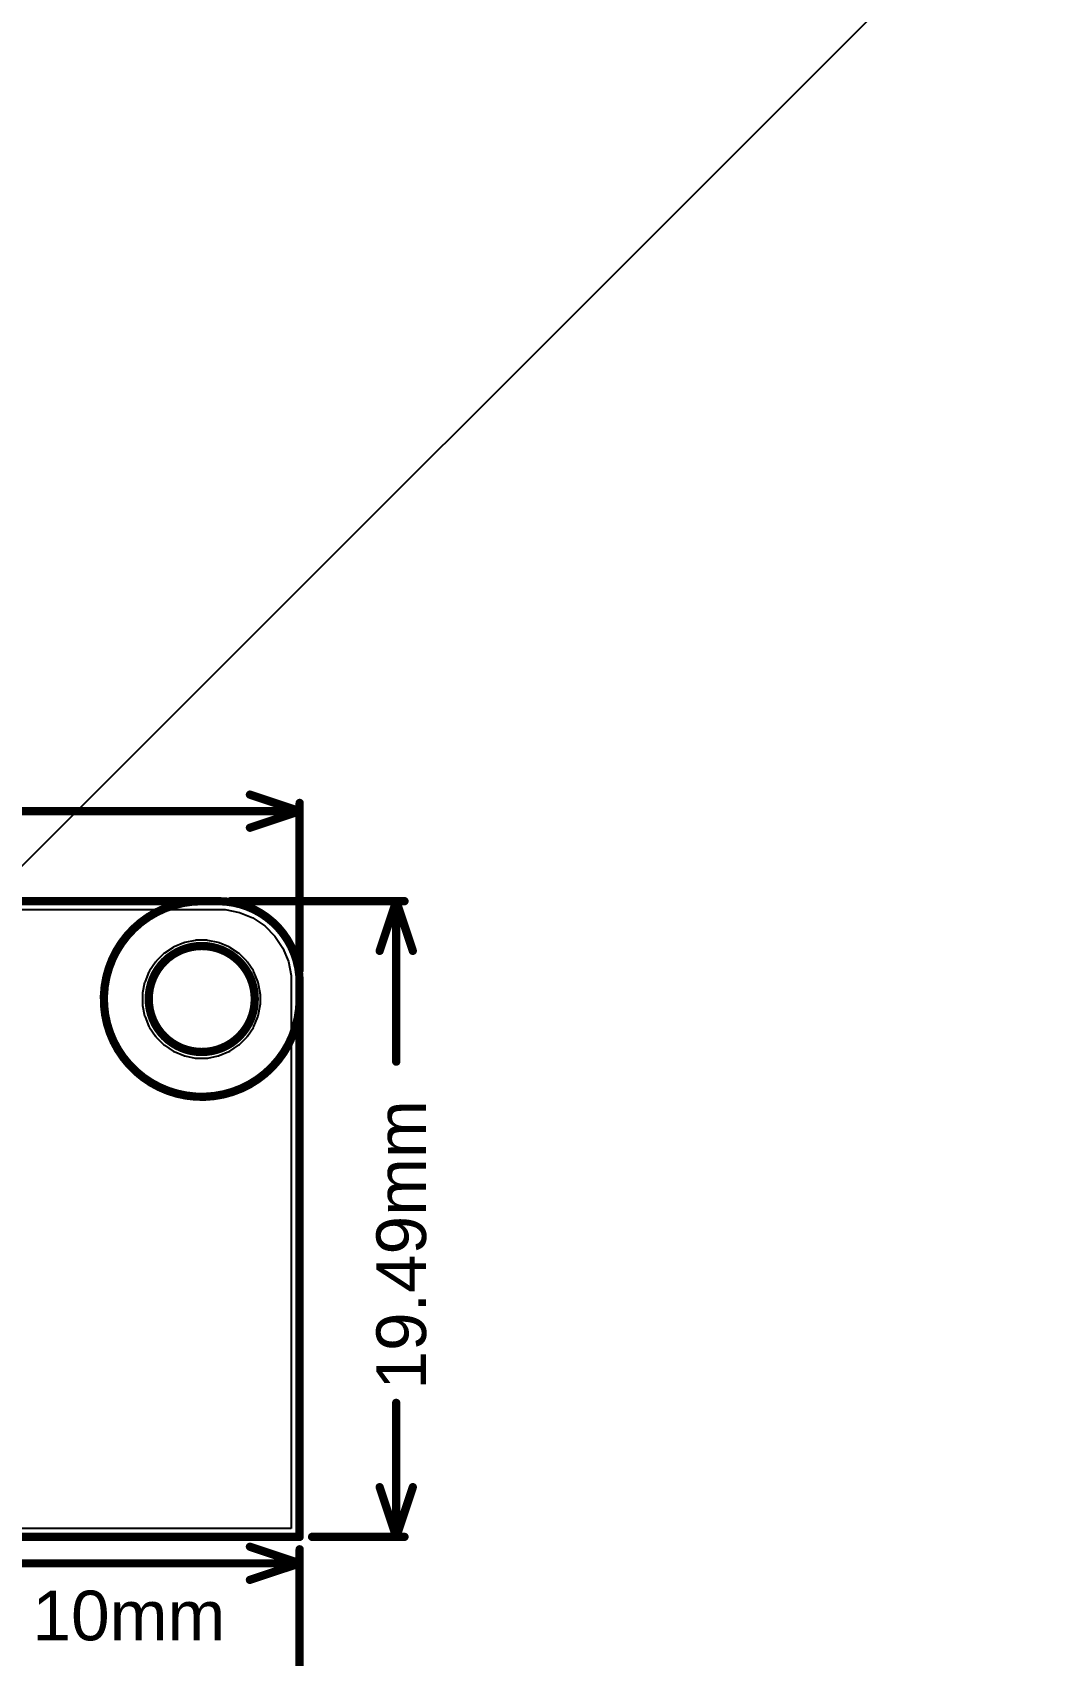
# Model space of a CAD drawing. Header units: inches. Extents: x -3 to 5389, y -3 to 5396.
# Drawn here: x 50.37 to 81.06, y 31.61 to 81.38 of the extents above; entities that cross this region are included whole.
import ezdxf

# ---------------------------------------------------------------- set-up
doc = ezdxf.new("R2010")
doc.units = ezdxf.units.IN
for name, color, linetype in [('Board_Outline', 216, 'Continuous'), ('Bottom Layer', 5, 'Continuous'), ('Bottom Solder', 6, 'Continuous'), ('Mechanical 1', 6, 'Continuous'), ('Multi-Layer', 9, 'Continuous'), ('Top Layer', 1, 'Continuous')]:
    doc.layers.add(name, color=color, linetype=linetype)
doc.styles.add('Arial', font='', dxfattribs={"height": 0.2})
doc.styles.get('Arial').set_extended_font_data('Arial')

msp = doc.modelspace()

# ---------------------------------------------------------------- linework, layer by layer
at = {"layer": 'Board_Outline', "const_width": 0.254}
for points in [[(3.762, 54.743), (56.062, 54.743)], [(58.562, 40.25), (58.562, 52.243)], [(58.562, 35.25), (58.562, 40.25)], [(48.562, 35.25), (58.562, 35.25)]]:
    msp.add_lwpolyline(points, dxfattribs=at)
at = {"layer": 'Board_Outline'}
for points, const_width in [([(55.999, 54.743, 1), (56.126, 54.743, 1)], 0.127), ([(55.999, 54.743, 1), (56.126, 54.743, 1)], 0.127), ([(57.187, 51.743, 1), (53.937, 51.743, 1)], 0.254), ([(58.499, 52.243, 1), (58.626, 52.243, 1)], 0.127), ([(58.499, 52.243, 1), (58.626, 52.243, 1)], 0.127), ([(53.874, 51.743, 1), (54.001, 51.743, 1)], 0.127), ([(57.124, 51.743, 1), (57.251, 51.743, 1)], 0.127), ([(58.499, 40.25, 1), (58.626, 40.25, 1)], 0.127), ([(58.499, 40.25, 1), (58.626, 40.25, 1)], 0.127), ([(58.499, 35.25, 1), (58.626, 35.25, 1)], 0.127), ([(58.499, 35.25, 1), (58.626, 35.25, 1)], 0.127)]:
    msp.add_lwpolyline(points, format="xyb", close=True, dxfattribs=dict(at, const_width=const_width))
at = {"layer": 'Board_Outline', "const_width": 0.254}
msp.add_lwpolyline([(56.062, 54.743, -0.414214), (58.562, 52.243)], format="xyb", dxfattribs=at)
at = {"layer": 'Bottom Layer'}
for p, q in [((46.399, 54.484), (56.062, 54.484)), ((56.062, 54.484), (56.283, 54.484)), ((56.283, 54.484), (56.716, 54.398)), ((56.716, 54.398), (57.124, 54.229)), ((57.124, 54.229), (57.491, 53.984)), ((57.491, 53.984), (57.803, 53.672)), ((54.682, 53.327), (54.416, 53.149)), ((54.699, 53.334), (54.682, 53.327)), ((54.714, 53.344), (54.699, 53.334)), ((55.009, 53.466), (54.714, 53.344)), ((55.027, 53.47), (55.009, 53.466)), ((55.043, 53.476), (55.027, 53.47)), ((55.357, 53.539), (55.043, 53.476)), ((55.375, 53.539), (55.357, 53.539)), ((55.393, 53.542), (55.375, 53.539)), ((55.713, 53.542), (55.393, 53.542)), ((55.73, 53.539), (55.713, 53.542)), ((55.748, 53.539), (55.73, 53.539)), ((56.062, 53.476), (55.748, 53.539)), ((56.079, 53.47), (56.062, 53.476)), ((56.096, 53.466), (56.079, 53.47)), ((56.392, 53.344), (56.096, 53.466)), ((56.407, 53.334), (56.392, 53.344)), ((56.423, 53.327), (56.407, 53.334)), ((56.689, 53.149), (56.423, 53.327)), ((57.803, 53.672), (58.048, 53.305)), ((58.048, 53.305), (58.217, 52.897)), ((54.14, 52.873), (53.962, 52.606)), ((54.152, 52.885), (54.14, 52.873)), ((54.162, 52.9), (54.152, 52.885)), ((54.389, 53.126), (54.162, 52.9)), ((54.404, 53.136), (54.389, 53.126)), ((54.416, 53.149), (54.404, 53.136)), ((56.702, 53.136), (56.689, 53.149)), ((56.717, 53.126), (56.702, 53.136)), ((56.943, 52.9), (56.717, 53.126)), ((56.953, 52.885), (56.943, 52.9)), ((56.966, 52.873), (56.953, 52.885)), ((57.144, 52.606), (56.966, 52.873)), ((58.217, 52.897), (58.303, 52.464)), ((53.819, 52.262), (53.812, 52.245)), ((53.823, 52.279), (53.819, 52.262)), ((53.945, 52.575), (53.823, 52.279)), ((53.955, 52.59), (53.945, 52.575)), ((53.962, 52.606), (53.955, 52.59)), ((57.15, 52.59), (57.144, 52.606)), ((57.16, 52.575), (57.15, 52.59)), ((57.283, 52.279), (57.16, 52.575)), ((57.286, 52.262), (57.283, 52.279)), ((57.293, 52.245), (57.286, 52.262)), ((58.303, 52.464), (58.303, 52.243)), ((53.75, 51.914), (53.746, 51.896)), ((53.746, 51.896), (53.746, 51.576)), ((53.812, 52.245), (53.75, 51.931)), ((53.75, 51.931), (53.75, 51.914)), ((57.356, 51.931), (57.293, 52.245)), ((57.356, 51.914), (57.356, 51.931)), ((57.359, 51.896), (57.356, 51.914)), ((57.359, 51.576), (57.359, 51.896)), ((58.303, 52.243), (58.303, 35.509)), ((53.746, 51.576), (53.75, 51.558)), ((53.75, 51.558), (53.75, 51.541)), ((53.75, 51.541), (53.812, 51.227)), ((57.293, 51.227), (57.356, 51.541)), ((57.356, 51.558), (57.359, 51.576)), ((57.356, 51.541), (57.356, 51.558)), ((53.812, 51.227), (53.819, 51.21)), ((53.819, 51.21), (53.823, 51.193)), ((53.823, 51.193), (53.945, 50.897)), ((53.945, 50.897), (53.955, 50.882)), ((53.955, 50.882), (53.962, 50.866)), ((53.962, 50.866), (54.14, 50.599)), ((56.966, 50.599), (57.144, 50.866)), ((57.144, 50.866), (57.15, 50.882)), ((57.15, 50.882), (57.16, 50.897)), ((57.16, 50.897), (57.283, 51.193)), ((57.283, 51.193), (57.286, 51.21)), ((57.286, 51.21), (57.293, 51.227)), ((54.14, 50.599), (54.152, 50.587)), ((54.152, 50.587), (54.162, 50.572)), ((54.162, 50.572), (54.389, 50.346)), ((54.389, 50.346), (54.404, 50.336)), ((54.404, 50.336), (54.416, 50.323)), ((54.416, 50.323), (54.682, 50.145)), ((56.423, 50.145), (56.689, 50.323)), ((56.689, 50.323), (56.702, 50.336)), ((56.702, 50.336), (56.717, 50.346)), ((56.717, 50.346), (56.943, 50.572)), ((56.943, 50.572), (56.953, 50.587)), ((56.953, 50.587), (56.966, 50.599)), ((54.682, 50.145), (54.699, 50.138)), ((54.699, 50.138), (54.714, 50.129)), ((54.714, 50.129), (55.009, 50.006)), ((55.009, 50.006), (55.027, 50.003)), ((55.027, 50.003), (55.043, 49.996)), ((55.043, 49.996), (55.357, 49.933)), ((55.357, 49.933), (55.375, 49.933)), ((55.375, 49.933), (55.393, 49.93)), ((55.393, 49.93), (55.713, 49.93)), ((55.713, 49.93), (55.73, 49.933)), ((55.73, 49.933), (55.748, 49.933)), ((55.748, 49.933), (56.062, 49.996)), ((56.062, 49.996), (56.079, 50.003)), ((56.079, 50.003), (56.096, 50.006)), ((56.096, 50.006), (56.392, 50.129)), ((56.392, 50.129), (56.407, 50.138)), ((56.407, 50.138), (56.423, 50.145)), ((58.303, 35.509), (22.037, 35.509))]:
    msp.add_line(p, q, dxfattribs=at)
at = {"layer": 'Bottom Solder'}
msp.add_line((10.006, 15.772), (5388.927, 5395.525), dxfattribs=at)
at = {"layer": 'Mechanical 1', "const_width": 0.254}
for points in [[(57.038, 58.01), (58.562, 57.502)], [(58.562, 52.624), (58.562, 57.756)], [(36.114, 57.502), (58.562, 57.502)], [(57.038, 56.994), (58.562, 57.502)], [(56.443, 54.743), (61.777, 54.743)], [(61.015, 53.219), (61.523, 54.743)], [(61.523, 54.743), (62.031, 53.219)], [(61.523, 49.821), (61.523, 54.743)], [(61.523, 35.25), (61.523, 39.359)], [(61.015, 36.774), (61.523, 35.25)], [(61.523, 35.25), (62.031, 36.774)], [(58.943, 35.25), (61.777, 35.25)], [(57.038, 34.947), (58.562, 34.439)], [(58.562, 29.486), (58.562, 34.869)], [(58.562, 34.185), (58.562, 34.869)], [(48.562, 34.439), (53.562, 34.439)], [(53.562, 34.439), (58.562, 34.439)], [(57.038, 33.931), (58.562, 34.439)]]:
    msp.add_lwpolyline(points, dxfattribs=at)
at = {"layer": 'Mechanical 1', "const_width": 0.127}
for points in [[(56.975, 58.01, 1), (57.102, 58.01, 1)], [(58.499, 57.756, 1), (58.626, 57.756, 1)], [(58.499, 57.502, 1), (58.626, 57.502, 1)], [(58.499, 57.502, 1), (58.626, 57.502, 1)], [(58.499, 57.502, 1), (58.626, 57.502, 1)], [(56.975, 56.994, 1), (57.102, 56.994, 1)], [(55.499, 54.743, 1), (55.626, 54.743, 1)], [(56.38, 54.743, 1), (56.507, 54.743, 1)], [(61.459, 54.743, 1), (61.586, 54.743, 1)], [(61.459, 54.743, 1), (61.586, 54.743, 1)], [(61.459, 54.743, 1), (61.586, 54.743, 1)], [(61.713, 54.743, 1), (61.84, 54.743, 1)], [(60.951, 53.219, 1), (61.078, 53.219, 1)], [(61.967, 53.219, 1), (62.094, 53.219, 1)], [(58.499, 52.624, 1), (58.626, 52.624, 1)], [(58.499, 51.743, 1), (58.626, 51.743, 1)], [(61.459, 49.821, 1), (61.586, 49.821, 1)], [(61.459, 39.359, 1), (61.586, 39.359, 1)], [(60.951, 36.774, 1), (61.078, 36.774, 1)], [(61.967, 36.774, 1), (62.094, 36.774, 1)], [(58.88, 35.25, 1), (59.007, 35.25, 1)], [(61.459, 35.25, 1), (61.586, 35.25, 1)], [(61.459, 35.25, 1), (61.586, 35.25, 1)], [(61.459, 35.25, 1), (61.586, 35.25, 1)], [(61.713, 35.25, 1), (61.84, 35.25, 1)], [(56.975, 34.947, 1), (57.102, 34.947, 1)], [(58.499, 34.869, 1), (58.626, 34.869, 1)], [(58.499, 34.869, 1), (58.626, 34.869, 1)], [(53.499, 34.439, 1), (53.626, 34.439, 1)], [(53.499, 34.439, 1), (53.626, 34.439, 1)], [(58.499, 34.439, 1), (58.626, 34.439, 1)], [(58.499, 34.439, 1), (58.626, 34.439, 1)], [(58.499, 34.439, 1), (58.626, 34.439, 1)], [(56.975, 33.931, 1), (57.102, 33.931, 1)], [(58.499, 34.185, 1), (58.626, 34.185, 1)]]:
    msp.add_lwpolyline(points, format="xyb", close=True, dxfattribs=at)
at = {"layer": 'Mechanical 1', "const_width": 0.254}
msp.add_lwpolyline([(58.562, 51.743, -2.414214), (55.562, 54.743)], format="xyb", dxfattribs=at)
at = {"layer": 'Multi-Layer'}
for p, q in [((55.079, 53.299), (54.783, 53.176)), ((55.393, 53.361), (55.079, 53.299)), ((55.553, 53.361), (55.393, 53.361)), ((55.713, 53.361), (55.553, 53.361)), ((56.027, 53.299), (55.713, 53.361)), ((56.322, 53.176), (56.027, 53.299)), ((54.291, 52.772), (54.113, 52.506)), ((54.517, 52.998), (54.291, 52.772)), ((54.783, 53.176), (54.517, 52.998)), ((56.589, 52.998), (56.322, 53.176)), ((56.815, 52.772), (56.589, 52.998)), ((56.993, 52.506), (56.815, 52.772)), ((54.113, 52.506), (53.99, 52.21)), ((57.115, 52.21), (56.993, 52.506)), ((53.99, 52.21), (53.928, 51.896)), ((53.928, 51.896), (53.928, 51.736)), ((57.178, 51.896), (57.115, 52.21)), ((57.178, 51.736), (57.178, 51.896)), ((53.928, 51.736), (53.928, 51.736)), ((53.928, 51.736), (53.928, 51.576)), ((53.928, 51.576), (53.99, 51.262)), ((57.115, 51.262), (57.178, 51.576)), ((57.178, 51.576), (57.178, 51.736)), ((53.99, 51.262), (54.113, 50.966)), ((54.113, 50.966), (54.291, 50.7)), ((56.815, 50.7), (56.993, 50.966)), ((56.993, 50.966), (57.115, 51.262)), ((54.291, 50.7), (54.517, 50.474)), ((54.517, 50.474), (54.783, 50.296)), ((54.783, 50.296), (55.079, 50.174)), ((56.027, 50.174), (56.322, 50.296)), ((56.322, 50.296), (56.589, 50.474)), ((56.589, 50.474), (56.815, 50.7)), ((55.079, 50.174), (55.393, 50.111)), ((55.393, 50.111), (55.553, 50.111)), ((55.553, 50.111), (55.713, 50.111)), ((55.713, 50.111), (56.027, 50.174))]:
    msp.add_line(p, q, dxfattribs=at)
at = {"layer": 'Top Layer'}
for p, q in [((4.021, 54.484), (56.062, 54.484)), ((56.062, 54.484), (56.283, 54.484)), ((56.283, 54.484), (56.716, 54.398)), ((56.716, 54.398), (57.124, 54.229)), ((57.124, 54.229), (57.491, 53.984)), ((57.491, 53.984), (57.803, 53.672)), ((54.682, 53.327), (54.416, 53.149)), ((54.699, 53.334), (54.682, 53.327)), ((54.714, 53.344), (54.699, 53.334)), ((55.009, 53.466), (54.714, 53.344)), ((55.027, 53.47), (55.009, 53.466)), ((55.043, 53.476), (55.027, 53.47)), ((55.357, 53.539), (55.043, 53.476)), ((55.375, 53.539), (55.357, 53.539)), ((55.393, 53.542), (55.375, 53.539)), ((55.713, 53.542), (55.393, 53.542)), ((55.73, 53.539), (55.713, 53.542)), ((55.748, 53.539), (55.73, 53.539)), ((56.062, 53.476), (55.748, 53.539)), ((56.079, 53.47), (56.062, 53.476)), ((56.096, 53.466), (56.079, 53.47)), ((56.392, 53.344), (56.096, 53.466)), ((56.407, 53.334), (56.392, 53.344)), ((56.423, 53.327), (56.407, 53.334)), ((56.689, 53.149), (56.423, 53.327)), ((57.803, 53.672), (58.048, 53.305)), ((58.048, 53.305), (58.217, 52.897)), ((54.14, 52.873), (53.962, 52.606)), ((54.152, 52.885), (54.14, 52.873)), ((54.162, 52.9), (54.152, 52.885)), ((54.389, 53.126), (54.162, 52.9)), ((54.404, 53.136), (54.389, 53.126)), ((54.416, 53.149), (54.404, 53.136)), ((56.702, 53.136), (56.689, 53.149)), ((56.717, 53.126), (56.702, 53.136)), ((56.943, 52.9), (56.717, 53.126)), ((56.953, 52.885), (56.943, 52.9)), ((56.966, 52.873), (56.953, 52.885)), ((57.144, 52.606), (56.966, 52.873)), ((58.217, 52.897), (58.303, 52.464)), ((53.819, 52.262), (53.812, 52.245)), ((53.823, 52.279), (53.819, 52.262)), ((53.945, 52.575), (53.823, 52.279)), ((53.955, 52.59), (53.945, 52.575)), ((53.962, 52.606), (53.955, 52.59)), ((57.15, 52.59), (57.144, 52.606)), ((57.16, 52.575), (57.15, 52.59)), ((57.283, 52.279), (57.16, 52.575)), ((57.286, 52.262), (57.283, 52.279)), ((57.293, 52.245), (57.286, 52.262)), ((58.303, 52.464), (58.303, 52.243)), ((53.75, 51.914), (53.746, 51.896)), ((53.746, 51.896), (53.746, 51.576)), ((53.812, 52.245), (53.75, 51.931)), ((53.75, 51.931), (53.75, 51.914)), ((57.356, 51.931), (57.293, 52.245)), ((57.356, 51.914), (57.356, 51.931)), ((57.359, 51.896), (57.356, 51.914)), ((57.359, 51.576), (57.359, 51.896)), ((58.303, 52.243), (58.303, 35.509)), ((53.746, 51.576), (53.75, 51.558)), ((53.75, 51.558), (53.75, 51.541)), ((53.75, 51.541), (53.812, 51.227)), ((57.293, 51.227), (57.356, 51.541)), ((57.356, 51.558), (57.359, 51.576)), ((57.356, 51.541), (57.356, 51.558)), ((53.812, 51.227), (53.819, 51.21)), ((53.819, 51.21), (53.823, 51.193)), ((53.823, 51.193), (53.945, 50.897)), ((53.945, 50.897), (53.955, 50.882)), ((53.955, 50.882), (53.962, 50.866)), ((53.962, 50.866), (54.14, 50.599)), ((56.966, 50.599), (57.144, 50.866)), ((57.144, 50.866), (57.15, 50.882)), ((57.15, 50.882), (57.16, 50.897)), ((57.16, 50.897), (57.283, 51.193)), ((57.283, 51.193), (57.286, 51.21)), ((57.286, 51.21), (57.293, 51.227)), ((54.14, 50.599), (54.152, 50.587)), ((54.152, 50.587), (54.162, 50.572)), ((54.162, 50.572), (54.389, 50.346)), ((54.389, 50.346), (54.404, 50.336)), ((54.404, 50.336), (54.416, 50.323)), ((54.416, 50.323), (54.682, 50.145)), ((56.423, 50.145), (56.689, 50.323)), ((56.689, 50.323), (56.702, 50.336)), ((56.702, 50.336), (56.717, 50.346)), ((56.717, 50.346), (56.943, 50.572)), ((56.943, 50.572), (56.953, 50.587)), ((56.953, 50.587), (56.966, 50.599)), ((54.682, 50.145), (54.699, 50.138)), ((54.699, 50.138), (54.714, 50.129)), ((54.714, 50.129), (55.009, 50.006)), ((55.009, 50.006), (55.027, 50.003)), ((55.027, 50.003), (55.043, 49.996)), ((55.043, 49.996), (55.357, 49.933)), ((55.357, 49.933), (55.375, 49.933)), ((55.375, 49.933), (55.393, 49.93)), ((55.393, 49.93), (55.713, 49.93)), ((55.713, 49.93), (55.73, 49.933)), ((55.73, 49.933), (55.748, 49.933)), ((55.748, 49.933), (56.062, 49.996)), ((56.062, 49.996), (56.079, 50.003)), ((56.079, 50.003), (56.096, 50.006)), ((56.096, 50.006), (56.392, 50.129)), ((56.392, 50.129), (56.407, 50.138)), ((56.407, 50.138), (56.423, 50.145)), ((58.303, 35.509), (22.037, 35.509))]:
    msp.add_line(p, q, dxfattribs=at)

# ---------------------------------------------------------------- texts
at = {"layer": 'Mechanical 1', "style": 'Arial'}
msp.add_text('19.49mm', height=1.524, rotation=90, dxfattribs=at).set_placement((62.437, 39.766))
msp.add_text('10mm', height=1.524, dxfattribs=at).set_placement((50.372, 32.077))

doc.saveas('drawing.dxf')
